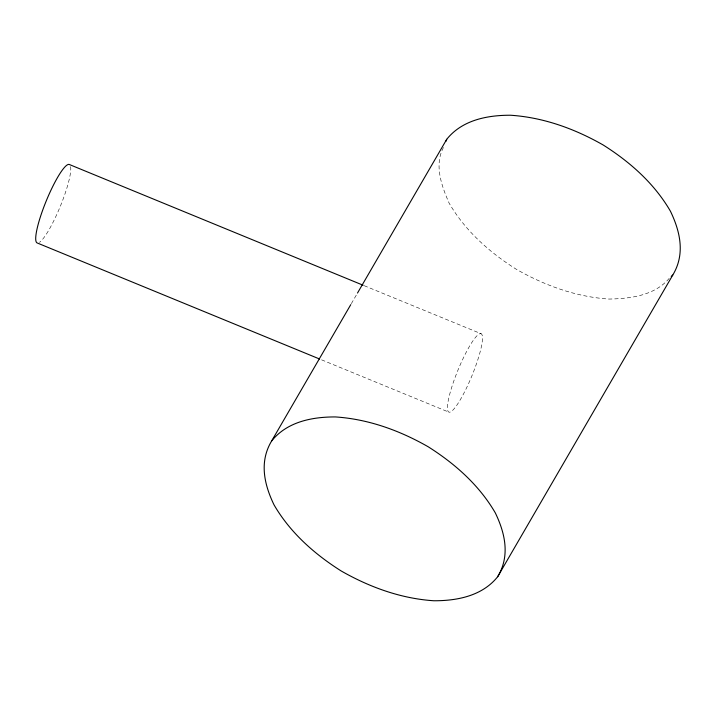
<?xml version="1.0" encoding="UTF-8"?>
<svg xmlns="http://www.w3.org/2000/svg" width="716" height="716" viewBox="0 0 716 716"><rect width="100%" height="100%" fill="white"/><g stroke="black" fill="none" stroke-linecap="round" stroke-linejoin="round"><path stroke-width="0.54" stroke-dasharray="3.58 2.69" d="M443.455 147.469C433.986 165.244 441.674 186.026 449.111 203.093C465.176 230.803 489.449 252.309 516.308 269.27C544.76 285.532 576.076 296.889 608.958 299.064C630.617 298.653 654.889 295.61 669.621 277.906M351.323 303.682L356.935 294.007M364.193 285.684L481.098 333.719A42.387 7.536 -67.7 0 1 462.921 395.062A42.387 7.536 -67.7 0 1 450.901 389.987A42.387 7.536 -67.7 0 1 481.098 333.719M321.6 359.835L448.843 412.13M70.607 166.604A42.387 7.536 -67.7 0 1 60.171 206.647A42.387 7.536 -67.7 0 1 39.452 242.339"/><path stroke-width="1.07" d="M350.768 304.649L271.624 440.993C259.129 461.713 264.07 484.177 273.995 504.798C290.061 532.507 314.333 554.005 341.192 570.974C369.644 587.227 400.969 598.585 433.842 600.76C457.211 600.858 482.342 595.909 497.683 576.711L672.798 275.007C685.302 254.287 680.361 231.823 670.427 211.202C654.361 183.493 630.089 161.995 603.239 145.026C574.778 128.773 543.462 117.415 510.58 115.24C487.211 115.142 462.088 120.091 446.739 139.289L357.499 293.041M445.916 141.338L446.739 139.289M497.683 576.711C510.186 555.983 505.245 533.527 495.32 512.907C479.246 485.197 454.973 463.691 428.123 446.73C399.662 430.468 368.346 419.111 335.464 416.936C312.104 416.837 286.973 421.796 271.624 440.993M671.214 276.457L672.798 275.007M363.164 285.254L69.362 164.51A42.387 7.536 -67.7 0 0 46.298 200.784A42.387 7.536 -67.7 0 0 37.107 242.921L319.533 358.985"/></g></svg>
